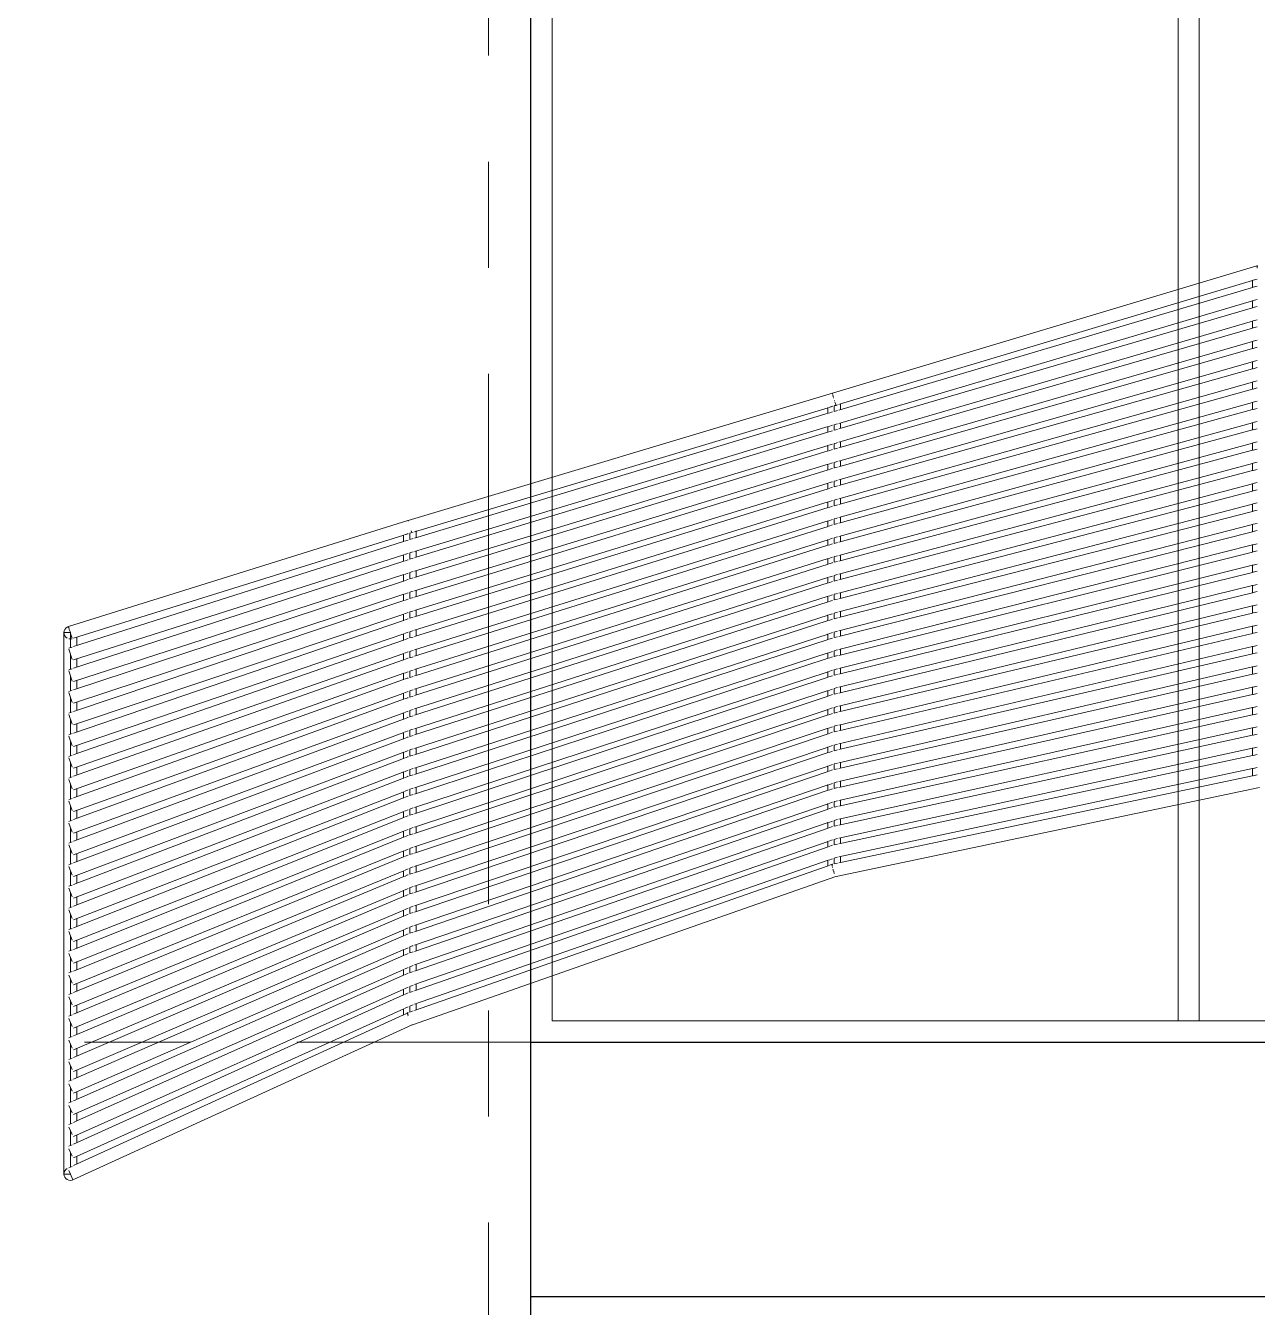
# Model space of a CAD drawing. Header units: millimetres. Extents: x 886808 to 1650903, y -1008069 to 230892.
# Drawn here: x 1040581 to 1043483, y -408408 to -405387 of the extents above; entities that cross this region are included whole.
import ezdxf

# ---------------------------------------------------------------- set-up
doc = ezdxf.new("R2010")
doc.units = ezdxf.units.MM
doc.linetypes.add('CENTER', pattern=[2, 1.25, -0.25, 0.25, -0.25])
doc.layers.get('0').update_dxf_attribs({"lineweight": 0})
for name, color, linetype, lineweight in [('03- Net Cua- 153', 153, 'Continuous', 9), ('8l NET TO', 8, 'Continuous', 9), ('A-Wall', 113, 'Continuous', 30), ('A_Dim', 8, 'Continuous', 5)]:
    doc.layers.add(name, color=color, linetype=linetype, lineweight=lineweight)

# ---------------------------------------------------------------- blocks, each defined once
blk = doc.blocks.new('A$C14C457CE')
for p, q in [((1810.7, 3229.5), (2810.7, 3529.5)), ((2810.7, 3529.4), (2811.1, 3529.6)), ((2811.5, 3529.6), (2810.7, 3529.4)), ((2810.7, 3529.4), (2810.7, 3529.5)), ((2810.7, 3529.5), (2810.7, 3529.4)), ((2810.7, 3529.3), (2810.7, 3529.4)), ((2810.8, 3529.3), (2810.7, 3529.4)), ((2810.7, 3529.4), (2810.7, 3529.3)), ((2810.7, 3529.1), (2810.7, 3529)), ((2810.7, 3529), (2810.7, 3528.5)), ((2810.9, 3527.8), (2810.9, 3527.6)), ((2810.9, 3527.6), (2811.1, 3526.8)), ((2811.1, 3529.6), (2811.5, 3529.6)), ((2811.3, 3525.6), (2811.4, 3525.3)), ((2811.4, 3525.3), (2811.7, 3524.2)), ((2811.6, 3529.7), (2811.5, 3529.6)), ((2812, 3529.7), (2811.6, 3529.7)), ((2811.7, 3528), (2811.7, 3527.9)), ((2811.7, 3527.9), (2811.8, 3527)), ((2811.8, 3529.4), (2811.8, 3529.3)), ((2811.8, 3529.3), (2811.8, 3528.8)), ((1825.6, 3189.5), (2800.5, 3478.5)), ((1830, 3204), (2800, 3495)), ((2800, 3495), (1830, 3204)), ((2800, 3495), (2800, 3495.6)), ((2800.5, 3495.2), (2800, 3495)), ((2800, 3495), (2800.5, 3495.1)), ((2800, 3478.3), (2800, 3495)), ((2800, 3495), (2800, 3495)), ((2811.1, 3498.4), (2802, 3495.6)), ((2802, 3495.6), (2811.1, 3498.3)), ((2802, 3478.9), (2811.1, 3481.6)), ((1825.6, 3158.2), (2800.5, 3447.2)), ((2800, 3447), (2800, 3447.7)), ((2800, 3430.3), (2800, 3447)), ((2802, 3447.6), (2811.1, 3450.3)), ((2800.5, 3430.5), (1825.6, 3145)), ((2811.1, 3433.6), (2802, 3430.9)), ((2800.5, 3399.3), (1825.6, 3113.8)), ((2800, 3399.1), (2800, 3399.8)), ((2800, 3382.4), (2800, 3399.1)), ((2811.1, 3402.4), (2802, 3399.7)), ((2802, 3383), (2811.1, 3385.6)), ((1825.6, 3100.6), (2800.5, 3382.5)), ((2802, 3351.7), (2811.1, 3354.4)), ((1825.6, 3069.3), (2800.5, 3351.3)), ((1825.6, 3056.1), (2800.5, 3334.6)), ((2800, 3351.2), (2800, 3351.9)), ((2800, 3333.9), (2800, 3351.2)), ((2802, 3335), (2811.1, 3337.6)), ((1825.6, 3024.9), (2800.5, 3303.4)), ((2800, 3303.2), (2800, 3304)), ((2800, 3286.5), (2800, 3303.2)), ((2802, 3303.8), (2811.1, 3306.4)), ((1825.6, 3011.7), (2800.5, 3286.6)), ((2802, 3287), (2811.1, 3289.6)), ((1825.6, 2980.5), (2800.5, 3255.4)), ((1825.6, 2967.2), (2800.5, 3238.6)), ((2800, 3255.3), (2800, 3256.1)), ((2800, 3238.5), (2800, 3255.3)), ((2802, 3255.9), (2811.1, 3258.4)), ((2802, 3239.1), (2811.1, 3241.6)), ((810.7, 2929.5), (1810.7, 3229.5)), ((1810.7, 3229.5), (1810.7, 3229.3)), ((1810.7, 3229.1), (1810.7, 3229)), ((1810.7, 3229), (1810.7, 3228.5)), ((1810.9, 3227.8), (1810.9, 3227.6)), ((1810.9, 3227.6), (1811.1, 3226.8)), ((1811.3, 3225.6), (1811.4, 3225.3)), ((1811.4, 3225.3), (1811.7, 3224.2)), ((1812.1, 3222.8), (1812.2, 3222.3)), ((1812.2, 3222.3), (1812.5, 3221.1)), ((1813, 3219.4), (1813.2, 3218.8)), ((1813.2, 3218.8), (1813.5, 3217.5)), ((1815.2, 3212), (1815.4, 3211.4)), ((1815.4, 3211.4), (1815.8, 3210.2)), ((1816.3, 3208.5), (1816.5, 3207.9)), ((1816.5, 3207.9), (1816.8, 3206.9)), ((1817.4, 3205.4), (1817.5, 3205)), ((1817.5, 3205), (1817.8, 3204.2)), ((1818.2, 3203), (1818.3, 3202.7)), ((1818.3, 3202.7), (1818.6, 3202.2)), ((1825.6, 2936.1), (2800.5, 3207.5)), ((1825.6, 3202.6), (1830, 3204)), ((1830, 3204), (1825.6, 3202.7)), ((1830, 3190.8), (1830, 3204)), ((1830, 3204), (1830, 3204)), ((2800, 3207.4), (2800, 3208.2)), ((2800, 3190.5), (2800, 3207.4)), ((2802, 3207.9), (2811.1, 3210.5)), ((1800.5, 3195.2), (825.6, 2902.7)), ((825.6, 2902.6), (1800.5, 3195.1)), ((825.6, 2887.6), (1800.5, 3182)), ((1800, 3195.5), (1800, 3195.9)), ((1800, 3195), (1800, 3195.3)), ((1800, 3181.8), (1800, 3195)), ((1800, 3195), (1800, 3195)), ((1811.1, 3198.4), (1802, 3195.6)), ((1802, 3195.6), (1811.1, 3198.3)), ((1802, 3182.5), (1810.7, 3185.1)), ((1810.7, 3185.1), (1811.1, 3185.2)), ((1819.2, 3200.8), (1815, 3199.5)), ((1815, 3199.5), (1819.3, 3200.7)), ((1815, 3200), (1815, 3200.4)), ((1815, 3200), (1815, 3200.4)), ((1815.4, 3200.2), (1815, 3200.1)), ((1815, 3186.4), (1815, 3199.7)), ((1815, 3186.4), (1815, 3199.5)), ((1815, 3186.4), (1822.5, 3188.6)), ((1818.8, 3201.6), (1819, 3201.2)), ((1819, 3201.2), (1819.2, 3200.8)), ((1822.5, 3201.8), (1819.2, 3200.8)), ((1819.2, 3200.8), (1819.3, 3200.7)), ((1819.3, 3200.7), (1822.5, 3201.7)), ((1825.6, 2922.7), (2800.5, 3190.7)), ((2802, 3191.1), (2811.1, 3193.6)), ((825.6, 2856.2), (1800.5, 3150.7)), ((1800, 3150.5), (1800, 3150.9)), ((1800, 3137.4), (1800, 3150.5)), ((1802, 3151.1), (1811.1, 3153.9)), ((1815, 3155), (1819.3, 3156.3)), ((1815, 3141.9), (1815, 3155.3)), ((1815, 3141.9), (1815, 3155)), ((1822.5, 3144.1), (1815, 3141.9)), ((1819.3, 3156.3), (1822.5, 3157.3)), ((1825.6, 2891.6), (2800.5, 3159.6)), ((1825.6, 2878.3), (2800.5, 3142.7)), ((1830, 3159.5), (1830, 3159.6)), ((1830, 3146.3), (1830, 3159.5)), ((2800, 3159.4), (2800, 3160.3)), ((2800, 3142.6), (2800, 3159.4)), ((2802, 3160), (2811.1, 3162.5)), ((2802, 3143.1), (2811.1, 3145.6)), ((1800, 3137.4), (830, 2842.5)), ((1800.5, 3137.5), (1800, 3137.4)), ((1800, 3137.3), (1800, 3137.4)), ((1810.8, 3140.7), (1802, 3138)), ((1811.1, 3140.8), (1810.8, 3140.7)), ((1819.2, 3111.9), (1815, 3110.7)), ((1822.5, 3112.9), (1819.2, 3111.9)), ((1825.6, 2847.2), (2800.5, 3111.6)), ((1830, 3101.8), (1830, 3115.1)), ((2800, 3111.5), (2800, 3112.4)), ((2800, 3094.6), (2800, 3111.5)), ((2802, 3112), (2811.1, 3114.5)), ((1800.5, 3106.3), (825.6, 2809.9)), ((825.6, 2794.8), (1800.5, 3093.1)), ((1800, 3106.1), (1800, 3106.5)), ((1800, 3093), (1800, 3106.1)), ((1811.1, 3109.5), (1802, 3106.7)), ((1802, 3093.6), (1810.7, 3096.3)), ((1810.7, 3096.3), (1811.1, 3096.4)), ((1815, 3097.5), (1815, 3110.8)), ((1815, 3097.5), (1815, 3110.7)), ((1815, 3097.5), (1822.5, 3099.7)), ((1825.6, 2833.8), (2800.5, 3094.8)), ((2802, 3095.2), (2811.1, 3097.6)), ((825.6, 2763.5), (1800.5, 3061.8)), ((1800, 3061.6), (1800, 3062)), ((1800, 3048.6), (1800, 3061.6)), ((1802, 3062.2), (1811.1, 3065)), ((1802, 3049.2), (1810.7, 3051.9)), ((1810.7, 3051.9), (1811.1, 3052)), ((1815, 3066.2), (1819.3, 3067.5)), ((1815, 3052.5), (1815, 3066.4)), ((1815, 3052.5), (1815, 3066.2)), ((1815, 3053.1), (1822.5, 3055.2)), ((1819.3, 3067.5), (1822.5, 3068.4)), ((1825.6, 2802.8), (2800.5, 3063.7)), ((1830, 3070.6), (1830, 3070.7)), ((1830, 3056.8), (1830, 3070.6)), ((2800, 3063.6), (2800, 3064.5)), ((2800, 3046.7), (2800, 3063.6)), ((2802, 3064.1), (2811.1, 3066.5)), ((825.6, 2748.5), (1800.5, 3048.7)), ((1802, 3017.8), (1811.1, 3020.6)), ((1815, 3021.8), (1819.3, 3023.1)), ((1815, 3008.7), (1815, 3022)), ((1815, 3008.7), (1815, 3021.8)), ((1819.3, 3023.1), (1822.5, 3024)), ((1825.6, 2789.4), (2800.5, 3046.8)), ((1830, 3012.9), (1830, 3026.7)), ((2802, 3047.2), (2811.1, 3049.6)), ((825.6, 2717.1), (1800.5, 3017.3)), ((825.6, 2702.1), (1800.5, 3004.3)), ((1800, 3017.2), (1800, 3017.6)), ((1800, 3004.1), (1800, 3017.2)), ((1802, 3004.8), (1810.7, 3007.5)), ((1810.7, 3007.5), (1811.1, 3007.6)), ((1815, 3008.7), (1822.5, 3010.8)), ((1825.6, 2758.3), (2800.5, 3015.8)), ((1825.6, 2744.9), (2800.5, 2998.8)), ((2800, 3015.6), (2800, 3016.5)), ((2800, 2998.7), (2800, 3015.6)), ((2802, 3016.2), (2811.1, 3018.6)), ((2802, 2999.2), (2811.1, 3001.6)), ((825.6, 2670.7), (1800.5, 2972.9)), ((1800, 2972.7), (1800, 2973.2)), ((1800, 2959.7), (1800, 2972.7)), ((1802, 2973.4), (1811.1, 2976.2)), ((1802, 2960.3), (1810.8, 2963.1)), ((1810.8, 2963.1), (1811.1, 2963.2)), ((1815, 2977.4), (1819.3, 2978.7)), ((1815, 2964.2), (1815, 2977.6)), ((1815, 2964.2), (1815, 2977.4)), ((1815, 2964.2), (1822.5, 2966.3)), ((1819.3, 2978.7), (1822.5, 2979.6)), ((1825.6, 2713.9), (2800.5, 2967.8)), ((1830, 2981.7), (1830, 2981.8)), ((1830, 2968.4), (1830, 2981.7)), ((2800, 2967.7), (2800, 2968.6)), ((2800, 2950.7), (2800, 2967.7)), ((2802, 2968.2), (2811.1, 2970.6)), ((825.6, 2655.7), (1800.5, 2959.9)), ((1802, 2928.9), (1811.1, 2931.8)), ((1815, 2933), (1819.2, 2934.3)), ((1815, 2919.8), (1815, 2933.2)), ((1815, 2919.8), (1815, 2933)), ((1819.2, 2934.3), (1822.5, 2935.2)), ((1825.6, 2700.5), (2800.5, 2950.9)), ((1830, 2924), (1830, 2937.3)), ((1830, 2937.3), (1830, 2937.3)), ((2802, 2951.3), (2811.1, 2953.6)), ((810.5, 2929.4), (10.5, 2679.4)), ((810.7, 2929.4), (810.5, 2929.4)), ((810.7, 2929.1), (810.5, 2929.4)), ((810.5, 2929.4), (810.5, 2929.4)), ((810.7, 2929.5), (810.7, 2929.4)), ((810.7, 2929.4), (810.7, 2929.4)), ((810.7, 2929.4), (810.7, 2929.3)), ((810.7, 2929.1), (810.7, 2929)), ((810.7, 2929), (810.7, 2928.9)), ((810.8, 2928.5), (810.7, 2928.9)), ((810.8, 2928.2), (810.8, 2928.1)), ((810.9, 2927.8), (810.9, 2927.6)), ((810.9, 2927.6), (810.9, 2927.5)), ((811.1, 2927.6), (811, 2927.8)), ((819.3, 2900.8), (815, 2899.5)), ((819.3, 2900.7), (815, 2899.4)), ((818.4, 2904.3), (818.1, 2905.1)), ((819, 2902.3), (818.8, 2903.1)), ((819.3, 2901.3), (819.2, 2901.7)), ((819.2, 2901), (819.3, 2900.7)), ((822.5, 2901.8), (819.3, 2900.8)), ((819.3, 2901.3), (819.3, 2901.7)), ((819.3, 2900.8), (819.3, 2900.8)), ((819.3, 2900.7), (819.4, 2900.8)), ((819.4, 2900.8), (819.5, 2900.8)), ((819.5, 2900.8), (822.5, 2901.7)), ((825.6, 2624.3), (1800.5, 2928.4)), ((825.6, 2609.3), (1800.5, 2915.4)), ((830, 2904.5), (830, 2904.9)), ((830, 2888.9), (830, 2904)), ((1800, 2928.3), (1800, 2928.7)), ((1800, 2915.3), (1800, 2928.3)), ((1802, 2915.9), (1810.8, 2918.7)), ((1810.8, 2918.7), (1811.1, 2918.8)), ((1815, 2919.8), (1822.5, 2921.9)), ((1825.6, 2669.5), (2800.5, 2919.9)), ((1825.6, 2656), (2800.5, 2902.9)), ((2800, 2919.8), (2800, 2920.7)), ((2800, 2902.8), (2800, 2919.8)), ((2802, 2920.3), (2811.1, 2922.6)), ((2802, 2903.3), (2811.1, 2905.6)), ((800.5, 2894.9), (22.5, 2651.8)), ((800.5, 2894.9), (22.5, 2651.7)), ((22.5, 2632.2), (800, 2879.7)), ((800, 2879.7), (800, 2894.7)), ((800, 2879.7), (800.5, 2879.8)), ((811.1, 2898.3), (802, 2895.4)), ((811.1, 2898.2), (802, 2895.3)), ((802, 2880.3), (810.6, 2883)), ((810.6, 2883), (811.1, 2883.2)), ((815, 2884.4), (815, 2899.4)), ((815, 2884.4), (815, 2899.4)), ((815, 2884.4), (822.5, 2886.6)), ((825.6, 2577.9), (1800.5, 2884)), ((830, 2564.3), (1800, 2870.9)), ((1800, 2883.8), (1800, 2884.3)), ((1800, 2870.9), (1800, 2883.8)), ((1800, 2870.9), (1800.5, 2871)), ((1802, 2884.5), (1811.1, 2887.3)), ((1802, 2871.5), (1810.8, 2874.3)), ((1810.8, 2874.3), (1811.1, 2874.4)), ((1815, 2888.6), (1819.2, 2889.9)), ((1815, 2875.4), (1815, 2888.8)), ((1815, 2875.4), (1815, 2888.6)), ((1815, 2875.4), (1822.5, 2877.4)), ((1819.2, 2889.9), (1822.5, 2890.8)), ((1825.6, 2625.1), (2800.5, 2872)), ((1830, 2892.8), (1830, 2892.9)), ((1830, 2879.5), (1830, 2892.8)), ((2800, 2871.8), (2800, 2872.8)), ((2800, 2854.3), (2800, 2871.8)), ((2802, 2872.3), (2811.1, 2874.7)), ((22.5, 2600.7), (800.5, 2848.4)), ((800, 2833.2), (800, 2848.2)), ((802, 2848.8), (811.1, 2851.7)), ((815, 2853), (819.4, 2854.4)), ((815, 2837.9), (815, 2853)), ((815, 2837.9), (815, 2853)), ((822.5, 2840.2), (815, 2837.9)), ((819.4, 2854.4), (822.5, 2855.3)), ((830, 2842.5), (825.6, 2841.2)), ((825.6, 2531.5), (1800.5, 2839.6)), ((830, 2842.5), (830, 2857.6)), ((1800, 2839.4), (1800, 2839.9)), ((1800, 2826.4), (1800, 2839.4)), ((1802, 2840), (1811.1, 2842.9)), ((1815, 2844.1), (1819.2, 2845.5)), ((1815, 2831), (1815, 2844.4)), ((1815, 2831), (1815, 2844.1)), ((1819.2, 2845.5), (1822.5, 2846.4)), ((1825.6, 2611.5), (2800.5, 2855)), ((1830, 2835), (1830, 2848.4)), ((1830, 2848.4), (1830, 2848.4)), ((2802, 2855.3), (2811.1, 2857.6)), ((800.5, 2833.3), (22.5, 2581.2)), ((800, 2833.1), (800, 2833.2)), ((810.5, 2836.6), (802, 2833.8)), ((811.1, 2836.8), (810.5, 2836.6)), ((825.6, 2516.6), (1800.5, 2826.6)), ((830, 2796.2), (830, 2811.2)), ((1802, 2827.1), (1810.8, 2829.9)), ((1810.8, 2829.9), (1811.1, 2830)), ((1815, 2831), (1822.5, 2833)), ((1825.6, 2580.6), (2800.5, 2824)), ((2800, 2823.9), (2800, 2824.9)), ((2800, 2806.9), (2800, 2823.9)), ((2802, 2824.4), (2811.1, 2826.7)), ((2802, 2807.4), (2811.1, 2809.6)), ((800.5, 2801.9), (22.5, 2549.7)), ((22.5, 2530.2), (800, 2786.7)), ((800, 2786.7), (800, 2801.7)), ((800, 2786.7), (800.5, 2786.9)), ((811.1, 2805.3), (802, 2802.4)), ((802, 2787.4), (810.5, 2790.2)), ((810.5, 2790.2), (811.1, 2790.4)), ((819.5, 2808), (815, 2806.6)), ((815, 2791.6), (815, 2806.6)), ((815, 2791.6), (815, 2806.6)), ((815, 2791.6), (822.5, 2793.9)), ((822.5, 2808.9), (819.5, 2808)), ((825.6, 2485.1), (1800, 2795)), ((825.6, 2470.2), (1800.5, 2782.2)), ((1800, 2795), (1800, 2795.4)), ((1800, 2795), (1800.5, 2795.1)), ((1800, 2782), (1800, 2795)), ((1802, 2795.6), (1811.1, 2798.5)), ((1802, 2782.6), (1810.8, 2785.5)), ((1810.8, 2785.5), (1811.1, 2785.5)), ((1815, 2799.7), (1819.2, 2801.1)), ((1815, 2786.6), (1815, 2800)), ((1815, 2786.6), (1815, 2799.7)), ((1815, 2786.6), (1822.5, 2788.6)), ((1819.2, 2801.1), (1822.5, 2801.9)), ((1825.6, 2567.1), (2800.5, 2807)), ((1830, 2790.5), (1830, 2803.9)), ((22.5, 2498.7), (800.5, 2755.3)), ((800, 2739.7), (800, 2755.2)), ((802, 2755.8), (811.1, 2758.8)), ((815, 2760.1), (819.5, 2761.6)), ((815, 2745.2), (815, 2760.1)), ((815, 2745.2), (815, 2760.1)), ((819.5, 2761.6), (822.5, 2762.5)), ((825.6, 2438.7), (1800.5, 2750.7)), ((830, 2749.8), (830, 2764.8)), ((1800, 2750.5), (1800, 2751)), ((1800, 2737.6), (1800, 2750.5)), ((1802, 2751.1), (1811.1, 2754.1)), ((1815, 2755.3), (1819.2, 2756.7)), ((1815, 2742.2), (1815, 2755.6)), ((1815, 2742.2), (1815, 2755.3)), ((1819.2, 2756.7), (1822.5, 2757.5)), ((1825.6, 2536.2), (2800.5, 2776.1)), ((1825.6, 2522.6), (2800.5, 2759)), ((1830, 2746.1), (1830, 2759.5)), ((2800, 2776), (2800, 2777)), ((2800, 2758.9), (2800, 2776)), ((2802, 2776.5), (2811.1, 2778.7)), ((2802, 2759.4), (2811.1, 2761.6)), ((22.5, 2479.3), (800.5, 2740.4)), ((802, 2741), (810.4, 2743.8)), ((810.4, 2743.8), (811.1, 2744)), ((815, 2745.2), (822.5, 2747.5)), ((825.6, 2423.8), (1800.5, 2737.7)), ((1802, 2738.2), (1810.8, 2741.1)), ((1810.8, 2741.1), (1811.1, 2741.1)), ((1815, 2742.2), (1822.5, 2744.1)), ((1825.6, 2491.8), (2800.5, 2728.2)), ((2800, 2728), (2800, 2729.1)), ((2800, 2710.9), (2800, 2728)), ((2802, 2728.5), (2811.1, 2730.7)), ((22.5, 2447.6), (800.5, 2708.8)), ((22.5, 2428.3), (800, 2693.8)), ((800, 2693.8), (800, 2708.6)), ((800, 2693.8), (800.5, 2694)), ((802, 2709.3), (811.1, 2712.4)), ((802, 2694.5), (810.4, 2697.3)), ((810.4, 2697.3), (811.1, 2697.6)), ((815, 2713.7), (819.6, 2715.2)), ((815, 2698.8), (815, 2713.7)), ((815, 2698.8), (815, 2713.7)), ((815, 2698.8), (822.5, 2701.1)), ((819.6, 2715.2), (822.5, 2716.1)), ((825.6, 2392.3), (1800.5, 2706.2)), ((825.6, 2377.4), (1800.5, 2693.3)), ((830, 2703.4), (830, 2718.4)), ((1800, 2706.1), (1800, 2706.6)), ((1800, 2693.2), (1800, 2706.1)), ((1802, 2706.7), (1811.1, 2709.6)), ((1802, 2693.8), (1810.8, 2696.7)), ((1810.8, 2696.7), (1811.1, 2696.7)), ((1815, 2710.9), (1819.2, 2712.2)), ((1815, 2697.7), (1815, 2711.1)), ((1815, 2697.7), (1815, 2710.9)), ((1815, 2697.7), (1822.5, 2699.7)), ((1819.2, 2712.2), (1822.5, 2713.1)), ((1825.6, 2478.2), (2800.5, 2711.1)), ((1830, 2701.6), (1830, 2715.1)), ((2802, 2711.4), (2811.1, 2713.6)), ((0, 2665.1), (0.5, 2669)), ((0.5, 2661.2), (0, 2665.1)), ((0, 2665.1), (0, 1389)), ((0, 2665.1), (15, 2665.1)), ((0.5, 2669), (2, 2672.6)), ((2, 2657.6), (0.5, 2661.2)), ((2, 2672.6), (4.4, 2675.7)), ((4.4, 2675.7), (7.5, 2678.1)), ((7.5, 2678.1), (10.5, 2679.4)), ((10.5, 2679.4), (10.5, 2679.4)), ((10.5, 2679.4), (11, 2677.8)), ((11.4, 2676.8), (11, 2677.8)), ((11.7, 2675.7), (11.4, 2676.8)), ((12.1, 2674.3), (11.7, 2675.7)), ((12.6, 2672.8), (12.1, 2674.3)), ((13.1, 2671.2), (12.6, 2672.8)), ((13.1, 2671.2), (13.6, 2669.5)), ((14.2, 2667.6), (13.6, 2669.5)), ((14.8, 2665.8), (14.2, 2667.6)), ((15, 2665.1), (14.8, 2665.8)), ((15.4, 2663.9), (15, 2665.1)), ((15, 2665.1), (15, 2629.8)), ((15.9, 2662.1), (15.4, 2663.9)), ((16.5, 2660.3), (15.9, 2662.1)), ((16.5, 2660.3), (17, 2658.6)), ((17.5, 2657), (17, 2658.6)), ((22.5, 2396.6), (800.5, 2662.3)), ((800, 2647.3), (800, 2662.1)), ((802, 2662.8), (811.1, 2665.9)), ((815, 2667.2), (819.6, 2668.8)), ((815, 2652.4), (815, 2667.2)), ((815, 2652.4), (815, 2667.2)), ((819.6, 2668.8), (822.5, 2669.7)), ((825.6, 2345.9), (1800.5, 2661.8)), ((830, 2657.1), (830, 2672)), ((1800, 2661.6), (1800, 2662.1)), ((1800, 2648.7), (1800, 2661.6)), ((1802, 2662.3), (1811.1, 2665.2)), ((1815, 2666.5), (1819.2, 2667.8)), ((1815, 2653.3), (1815, 2666.7)), ((1815, 2653.3), (1815, 2666.5)), ((1819.2, 2667.8), (1822.5, 2668.7)), ((1825.6, 2447.3), (2800.5, 2680.2)), ((1825.6, 2433.7), (2800.5, 2663.1)), ((1830, 2657.1), (1830, 2670.6)), ((2800, 2680.1), (2800, 2681.2)), ((2800, 2663), (2800, 2680.1)), ((2802, 2680.6), (2811.1, 2682.8)), ((2802, 2663.5), (2811.1, 2665.6)), ((4.4, 2654.5), (2, 2657.6)), ((7.5, 2652.1), (4.4, 2654.5)), ((15, 2650.1), (11.1, 2650.6)), ((11.1, 2628.6), (18.9, 2631)), ((18.9, 2650.6), (15, 2650.1)), ((15, 2650.1), (15, 2629.8)), ((17.5, 2657), (18, 2655.5)), ((18.4, 2654.3), (18, 2655.5)), ((18.9, 2652.7), (18.4, 2654.3)), ((30, 2654.1), (30, 2634.6)), ((30, 2379.9), (800, 2647.3)), ((800, 2647.3), (800.5, 2647.5)), ((802, 2648), (810.3, 2650.9)), ((810.3, 2650.9), (811.1, 2651.2)), ((815, 2652.4), (822.5, 2654.7)), ((825.6, 2331.1), (1800.5, 2648.9)), ((1802, 2649.4), (1810.8, 2652.3)), ((1810.8, 2652.3), (1811.1, 2652.3)), ((1815, 2653.3), (1822.5, 2655.2)), ((1825.6, 2402.9), (2800.5, 2632.3)), ((2800, 2632.2), (2800, 2633.2)), ((2800, 2615), (2800, 2632.2)), ((2802, 2632.6), (2811.1, 2634.8)), ((11.1, 2626.3), (18.9, 2601.9)), ((15, 2614.1), (15, 2578.8)), ((15, 2614.1), (15, 2578.7)), ((22.5, 2345.6), (800.5, 2615.8)), ((22.5, 2326.4), (800, 2600.9)), ((30, 2603.1), (30, 2583.6)), ((800, 2600.9), (800, 2615.6)), ((800, 2600.9), (800.5, 2601.1)), ((802, 2616.3), (811.1, 2619.5)), ((802, 2601.6), (810.3, 2604.5)), ((810.3, 2604.5), (811.1, 2604.8)), ((815, 2620.8), (819.7, 2622.4)), ((815, 2606), (815, 2620.8)), ((815, 2606), (815, 2620.8)), ((815, 2606), (822.5, 2608.3)), ((819.7, 2622.4), (822.5, 2623.3)), ((825.6, 2299.5), (1800.5, 2617.3)), ((825.6, 2284.7), (1800.5, 2604.5)), ((830, 2610.7), (830, 2625.6)), ((1800, 2617.2), (1800, 2617.7)), ((1800, 2604.3), (1800, 2617.2)), ((1802, 2617.8), (1811.1, 2620.8)), ((1802, 2605), (1810.8, 2607.9)), ((1810.8, 2607.9), (1811.1, 2607.9)), ((1815, 2622.1), (1819.2, 2623.4)), ((1815, 2608.3), (1815, 2622.3)), ((1815, 2608.3), (1815, 2622.1)), ((1815, 2608.9), (1822.5, 2610.8)), ((1819.2, 2623.4), (1822.5, 2624.3)), ((1825.6, 2389.3), (2800.5, 2615.1)), ((1830, 2612.1), (1830, 2626.2)), ((2802, 2615.5), (2811.1, 2617.6)), ((18.9, 2580), (11.1, 2577.5)), ((11.1, 2575), (18.9, 2551)), ((22.5, 2294.5), (800.5, 2569.2)), ((30, 2583.6), (30, 2583.6)), ((800, 2554.4), (800, 2569.1)), ((802, 2569.8), (811.1, 2573)), ((815, 2574.4), (819.7, 2576)), ((815, 2559.6), (815, 2574.4)), ((815, 2559.6), (815, 2574.4)), ((819.7, 2576), (822.5, 2576.9)), ((825.6, 2253.1), (1800.5, 2572.9)), ((830, 2564.3), (830, 2579.3)), ((1800, 2572.7), (1800, 2573.3)), ((1800, 2559.9), (1800, 2572.7)), ((1802, 2573.4), (1811.1, 2576.4)), ((1815, 2577.6), (1819.2, 2579)), ((1815, 2564.5), (1815, 2577.9)), ((1815, 2564.5), (1815, 2577.6)), ((1819.2, 2579), (1822.5, 2579.8)), ((1825.6, 2358.5), (2800.5, 2584.4)), ((1830, 2568.2), (1830, 2582.2)), ((2800, 2584.2), (2800, 2585.3)), ((2800, 2567.1), (2800, 2584.2)), ((2802, 2584.7), (2811.1, 2586.8)), ((2802, 2567.5), (2811.1, 2569.6)), ((15, 2563), (15, 2527.8)), ((15, 2563), (15, 2527.8)), ((22.5, 2275.4), (800, 2554.4)), ((30, 2552.2), (30, 2532.7)), ((800, 2554.4), (800.5, 2554.6)), ((802, 2555.1), (810.2, 2558.1)), ((810.2, 2558.1), (811.1, 2558.4)), ((815, 2559.6), (822.5, 2562)), ((825.6, 2562.9), (830, 2564.3)), ((825.6, 2238.3), (1800.5, 2560)), ((1802, 2560.5), (1810.8, 2563.5)), ((1810.8, 2563.5), (1811.1, 2563.5)), ((1815, 2564.5), (1822.5, 2566.3)), ((1825.6, 2344.8), (2800.5, 2567.2)), ((2800, 2536.3), (2800, 2537.4)), ((2802, 2536.8), (2811.1, 2538.8)), ((11.1, 2526.5), (18.9, 2529.1)), ((11.1, 2523.7), (18.9, 2500.2)), ((15, 2512), (15, 2476.2)), ((15, 2512), (15, 2476.2)), ((22.5, 2243.5), (800.5, 2522.7)), ((22.5, 2224.4), (800, 2508)), ((800, 2508), (800, 2522.5)), ((800, 2508), (800.5, 2508.1)), ((802, 2523.3), (811.1, 2526.5)), ((802, 2508.7), (810.2, 2511.7)), ((810.2, 2511.7), (811.1, 2512)), ((815, 2527.9), (819.8, 2529.7)), ((815, 2513.2), (815, 2527.9)), ((815, 2513.2), (815, 2527.9)), ((815, 2513.2), (822.5, 2515.6)), ((819.8, 2529.7), (822.5, 2530.5)), ((825.6, 2206.7), (1800.5, 2528.5)), ((825.6, 2191.9), (1800.5, 2515.6)), ((830, 2518), (830, 2532.9)), ((1800, 2528.3), (1800, 2528.9)), ((1800, 2514.9), (1800, 2528.3)), ((1802, 2528.9), (1811.1, 2532)), ((1802, 2516.1), (1810.8, 2519.1)), ((1810.8, 2519.1), (1811.1, 2519.1)), ((1815, 2533.2), (1819.2, 2534.6)), ((1815, 2520.1), (1815, 2533.5)), ((1815, 2520.1), (1815, 2533.2)), ((1815, 2520.1), (1822.5, 2521.9)), ((1819.2, 2534.6), (1822.5, 2535.4)), ((1825.6, 2314), (2800.5, 2536.4)), ((1825.6, 2300.3), (2800.5, 2519.2)), ((1830, 2523.7), (1830, 2537.3)), ((2800, 2519.1), (2800, 2536.3)), ((2802, 2519.6), (2811.1, 2521.6)), ((11.1, 2475.5), (18.9, 2478.1)), ((30, 2501.1), (30, 2481.3)), ((802, 2476.8), (811.1, 2480.1)), ((815, 2481.5), (819.8, 2483.3)), ((815, 2466.8), (815, 2481.5)), ((815, 2466.8), (815, 2481.5)), ((819.8, 2483.3), (822.5, 2484.1)), ((825.6, 2160.3), (1800.5, 2484)), ((830, 2471.6), (830, 2486.5)), ((1800, 2483.8), (1800, 2484.4)), ((1800, 2471), (1800, 2483.8)), ((1802, 2484.5), (1811.1, 2487.5)), ((1815, 2488.8), (1819.2, 2490.2)), ((1815, 2475.6), (1815, 2489.1)), ((1815, 2475.6), (1815, 2488.8)), ((1815, 2475.6), (1822.5, 2477.4)), ((1819.2, 2490.2), (1822.5, 2491)), ((1825.6, 2269.6), (2800.5, 2488.5)), ((1830, 2479.2), (1830, 2492.8)), ((2800, 2488.4), (2800, 2489.5)), ((2800, 2471.2), (2800, 2488.4)), ((2802, 2488.8), (2811.1, 2490.9)), ((11.1, 2472.5), (18.9, 2449.4)), ((15, 2460.9), (15, 2425.7)), ((15, 2460.9), (15, 2425.7)), ((22.5, 2192.5), (800.5, 2476.2)), ((22.5, 2173.4), (800, 2461.5)), ((30, 2450.1), (30, 2430.9)), ((800, 2461.5), (800, 2476)), ((800, 2461.5), (800.5, 2461.7)), ((802, 2462.2), (810.1, 2465.2)), ((810.1, 2465.2), (811.1, 2465.6)), ((815, 2466.8), (822.5, 2469.2)), ((825.6, 2145.6), (1800.5, 2471.2)), ((1800, 2471), (1800, 2471)), ((1802, 2471.7), (1810.9, 2474.6)), ((1810.9, 2474.6), (1811.1, 2474.7)), ((1825.6, 2255.9), (2800.5, 2471.3)), ((1830, 2434.7), (1830, 2448.4)), ((2802, 2471.6), (2811.1, 2473.6)), ((11.1, 2424.4), (18.9, 2427.1)), ((11.1, 2421.3), (18.9, 2398.5)), ((22.5, 2141.5), (800.5, 2429.7)), ((800, 2415), (800, 2429.5)), ((802, 2430.2), (811.1, 2433.6)), ((802, 2415.8), (810.1, 2418.8)), ((810.1, 2418.8), (811.1, 2419.2)), ((815, 2435.1), (819.9, 2436.9)), ((815, 2420.4), (815, 2435.1)), ((815, 2420.4), (815, 2435.1)), ((815, 2420.4), (822.5, 2422.8)), ((819.9, 2436.9), (822.5, 2437.7)), ((825.6, 2113.9), (1800.5, 2439.6)), ((825.6, 2099.2), (1800.5, 2426.8)), ((830, 2425.2), (830, 2440.1)), ((1800, 2439.4), (1800, 2440)), ((1800, 2426.6), (1800, 2439.4)), ((1800, 2426.6), (1800, 2426.6)), ((1802, 2440.1), (1811.1, 2443.1)), ((1802, 2427.3), (1810.9, 2430.2)), ((1810.9, 2430.2), (1811.1, 2430.3)), ((1815, 2444.4), (1819.1, 2445.8)), ((1815, 2431.2), (1815, 2444.9)), ((1815, 2431.2), (1815, 2444.9)), ((1815, 2431.2), (1822.5, 2433)), ((1819.1, 2445.8), (1822.5, 2446.6)), ((1825.6, 2225.2), (2800.5, 2440.6)), ((1825.6, 2211.4), (2800.5, 2423.3)), ((2800, 2440.4), (2800, 2441.6)), ((2800, 2423.2), (2800, 2440.4)), ((2802, 2440.9), (2811.1, 2442.9)), ((2802, 2423.6), (2811.1, 2425.6)), ((15, 2409.9), (15, 2374.7)), ((15, 2409.9), (15, 2374.7)), ((22.5, 2122.5), (800, 2415)), ((30, 2399.2), (30, 2379.9)), ((800, 2415), (800.5, 2415.2)), ((802, 2383.7), (811.1, 2387.2)), ((815, 2388.6), (819.9, 2390.5)), ((815, 2374), (815, 2388.6)), ((815, 2374), (815, 2388.6)), ((819.9, 2390.5), (822.5, 2391.3)), ((825.6, 2067.6), (1800.5, 2395.1)), ((830, 2378.9), (830, 2393.7)), ((1800, 2394.9), (1800, 2395.6)), ((1800, 2382.2), (1800, 2394.9)), ((1802, 2395.6), (1811.1, 2398.7)), ((1815, 2400), (1819.1, 2401.4)), ((1815, 2386.8), (1815, 2400.3)), ((1815, 2386.8), (1815, 2400)), ((1815, 2386.8), (1822.5, 2388.5)), ((1819.1, 2401.4), (1822.5, 2402.2)), ((1825.6, 2180.7), (2800.5, 2392.6)), ((1830, 2390.3), (1830, 2403.9)), ((2800, 2392.5), (2800, 2393.7)), ((2800, 2375.2), (2800, 2392.5)), ((2802, 2392.9), (2811.1, 2394.9)), ((11.1, 2373.4), (18.9, 2376.1)), ((11.1, 2370), (18.9, 2347.7)), ((15, 2358.8), (15, 2323.7)), ((15, 2358.8), (15, 2323.7)), ((22.5, 2090.4), (800.5, 2383.2)), ((22.5, 2377.3), (30, 2379.9)), ((22.5, 2071.5), (800, 2368.6)), ((800, 2368.6), (800, 2383)), ((800, 2368.6), (800.5, 2368.8)), ((802, 2369.3), (810, 2372.4)), ((810, 2372.4), (811.1, 2372.8)), ((815, 2374), (822.5, 2376.4)), ((825.6, 2052.8), (1800.5, 2382.3)), ((1800, 2382.1), (1800, 2382.2)), ((1802, 2382.8), (1810.9, 2385.8)), ((1810.9, 2385.8), (1811.1, 2385.9)), ((1815, 2355.6), (1819.1, 2357)), ((1819.1, 2357), (1822.5, 2357.7)), ((1825.6, 2167), (2800.5, 2375.3)), ((1830, 2345.8), (1830, 2359.5)), ((2802, 2375.7), (2811.1, 2377.6)), ((22.5, 2039.4), (800.5, 2336.7)), ((30, 2348.2), (30, 2329)), ((800, 2322.1), (800, 2336.5)), ((802, 2337.2), (811.1, 2340.7)), ((802, 2322.9), (810, 2326)), ((810, 2326), (811.1, 2326.4)), ((815, 2342.2), (820, 2344.1)), ((815, 2327.6), (815, 2342.2)), ((815, 2327.6), (815, 2342.2)), ((815, 2327.6), (822.5, 2330.1)), ((820, 2344.1), (822.5, 2344.9)), ((825.6, 2021.2), (1800.5, 2350.7)), ((825.6, 2006.5), (1800.5, 2337.9)), ((830, 2332.5), (830, 2347.3)), ((1800, 2350.5), (1800, 2351.2)), ((1800, 2337.7), (1800, 2350.5)), ((1800, 2337.7), (1800, 2337.7)), ((1802, 2351.2), (1811.1, 2354.3)), ((1802, 2338.4), (1810.9, 2341.4)), ((1810.9, 2341.4), (1811.1, 2341.5)), ((1815, 2342.4), (1815, 2355.8)), ((1815, 2342.4), (1815, 2355.6)), ((1815, 2342.4), (1822.5, 2344.1)), ((1825.6, 2136.3), (2800.5, 2344.7)), ((1830, 2123.4), (2800, 2327.3)), ((2800, 2344.6), (2800, 2345.8)), ((2800, 2327.3), (2800, 2344.6)), ((2800, 2327.3), (2800.5, 2327.4)), ((2802, 2345), (2811.1, 2346.9)), ((2802, 2327.7), (2811.1, 2329.6)), ((11.1, 2322.3), (18.9, 2325.1)), ((11.1, 2318.8), (18.9, 2296.8)), ((15, 2307.8), (15, 2272.7)), ((15, 2307.8), (15, 2272.7)), ((22.5, 2020.5), (800, 2322.1)), ((30, 2297.2), (30, 2278.1)), ((800, 2322.1), (800.5, 2322.3)), ((815, 2295.8), (820, 2297.7)), ((815, 2281.2), (815, 2295.8)), ((815, 2281.2), (815, 2295.8)), ((820, 2297.7), (822.5, 2298.5)), ((825.6, 1974.8), (1800.5, 2306.2)), ((830, 2286.1), (830, 2301)), ((1800, 2306.1), (1800, 2306.8)), ((1800, 2293.3), (1800, 2306.1)), ((1802, 2306.7), (1811.1, 2309.8)), ((1802, 2294), (1810.9, 2297)), ((1810.9, 2297), (1811.1, 2297.1)), ((1815, 2311.2), (1819.1, 2312.6)), ((1815, 2298), (1815, 2311.4)), ((1815, 2298), (1815, 2311.2)), ((1815, 2298), (1822.5, 2299.7)), ((1819.1, 2312.6), (1822.5, 2313.3)), ((1819.1, 2090.5), (2817.1, 2300.2)), ((1830, 2301.3), (1830, 2315)), ((11.1, 2271.3), (18.9, 2274.1)), ((11.1, 2267.6), (18.9, 2245.9)), ((22.5, 1988.4), (800.5, 2290.1)), ((22.5, 1969.6), (800, 2275.6)), ((800, 2275.6), (800, 2289.9)), ((800, 2275.6), (800.5, 2275.9)), ((802, 2290.7), (811.1, 2294.2)), ((802, 2276.4), (809.9, 2279.6)), ((809.9, 2279.6), (811.1, 2279.9)), ((815, 2281.2), (822.5, 2283.7)), ((825.6, 1960.1), (1800.5, 2293.5)), ((1800, 2293.3), (1800, 2293.3)), ((1815, 2266.7), (1819.1, 2268.1)), ((1815, 2253.5), (1815, 2267)), ((1815, 2253.5), (1815, 2266.7)), ((1819.1, 2268.1), (1822.5, 2268.9)), ((1830, 2256.9), (1830, 2270.6)), ((15, 2256.8), (15, 2221.7)), ((15, 2256.8), (15, 2221.7)), ((22.5, 1937.3), (800.5, 2243.6)), ((30, 2246.2), (30, 2227.2)), ((800, 2228.6), (800, 2243.4)), ((802, 2244.2), (811.1, 2247.8)), ((815, 2249.3), (820.1, 2251.3)), ((815, 2234.8), (815, 2249.3)), ((815, 2234.8), (815, 2249.3)), ((815, 2234.8), (822.5, 2237.3)), ((820.1, 2251.3), (822.5, 2252.1)), ((825.6, 1928.4), (1800.5, 2261.8)), ((825.6, 1913.7), (1800.5, 2249.1)), ((830, 2239.8), (830, 2254.6)), ((1800, 2261.6), (1800, 2262.4)), ((1800, 2248.9), (1800, 2261.6)), ((1800, 2248.8), (1800, 2248.9)), ((1802, 2262.3), (1811.1, 2265.4)), ((1802, 2249.6), (1810.9, 2252.6)), ((1810.9, 2252.6), (1811.1, 2252.7)), ((1815, 2253.5), (1822.5, 2255.2)), ((11.1, 2220.3), (18.9, 2223.1)), ((11.1, 2216.4), (18.9, 2195.1)), ((15, 2205.7), (15, 2170.7)), ((15, 2205.7), (15, 2170.7)), ((22.5, 1918.6), (800.5, 2229.4)), ((802, 2230), (809.9, 2233.1)), ((809.9, 2233.1), (811.1, 2233.5)), ((820.1, 2204.9), (822.5, 2205.7)), ((825.6, 1882), (1800.5, 2217.3)), ((830, 2192.9), (830, 2208.2)), ((1800, 2217.2), (1800, 2218)), ((1800, 2204.5), (1800, 2217.2)), ((1802, 2217.9), (1811.1, 2221)), ((1802, 2205.2), (1810.9, 2208.2)), ((1810.9, 2208.2), (1811.1, 2208.3)), ((1815, 2222.3), (1819.1, 2223.7)), ((1815, 2209.1), (1815, 2222.6)), ((1815, 2209.1), (1815, 2222.3)), ((1815, 2209.1), (1822.5, 2210.8)), ((1819.1, 2223.7), (1822.5, 2224.5)), ((1830, 2212.4), (1830, 2226.1)), ((22.5, 1886.3), (800.5, 2197.1)), ((22.5, 1867.6), (800, 2182.7)), ((30, 2195.2), (30, 2176.2)), ((800, 2182.7), (800, 2197.4)), ((800, 2182.7), (800.5, 2182.9)), ((802, 2197.7), (811.1, 2201.3)), ((802, 2183.5), (809.8, 2186.7)), ((809.8, 2186.7), (811.1, 2187.1)), ((815, 2202.9), (820.1, 2204.9)), ((815, 2187.9), (815, 2203.4)), ((815, 2187.9), (815, 2203.4)), ((815, 2188.4), (822.5, 2190.9)), ((825.6, 1867.3), (1800.5, 2204.6)), ((1800, 2204.4), (1800, 2204.5)), ((1802, 2173.4), (1811.1, 2176.6)), ((1815, 2177.9), (1819.1, 2179.3)), ((1815, 2164.7), (1815, 2178.2)), ((1815, 2164.7), (1815, 2177.9)), ((1819.1, 2179.3), (1822.5, 2180.1)), ((1830, 2167.9), (1830, 2181.7)), ((11.1, 2169.2), (18.9, 2172.1)), ((11.1, 2165.2), (18.9, 2144.2)), ((15, 2154.7), (15, 2119.7)), ((15, 2154.7), (15, 2119.7)), ((22.5, 1835.3), (800.5, 2150.6)), ((800, 2136.3), (800, 2150.4)), ((802, 2151.2), (811.1, 2154.9)), ((815, 2156.4), (820.2, 2158.5)), ((815, 2142), (815, 2156.4)), ((815, 2142), (815, 2156.4)), ((820.2, 2158.5), (822.5, 2159.3)), ((825.6, 1835.6), (1800.5, 2172.9)), ((825.6, 1821), (1800.5, 2160.2)), ((830, 2147), (830, 2161.8)), ((1800, 2172.7), (1800, 2173.6)), ((1800, 2160), (1800, 2172.7)), ((1800, 2160), (1800, 2160)), ((1802, 2160.7), (1810.9, 2163.8)), ((1810.9, 2163.8), (1811.1, 2163.9)), ((1815, 2164.7), (1822.5, 2166.3)), ((11.1, 2118.2), (18.9, 2121.1)), ((22.5, 1816.7), (800, 2136.3)), ((30, 2144.2), (30, 2125.3)), ((800, 2136.3), (800.5, 2136.5)), ((802, 2137.1), (809.8, 2140.3)), ((809.8, 2140.3), (811.1, 2140.7)), ((815, 2142), (822.5, 2144.5)), ((825.6, 1789.2), (1800.5, 2128.5)), ((825.6, 1774.6), (1800.5, 2115.8)), ((830, 2100.7), (830, 2115.9)), ((1800, 2128.3), (1800, 2129.2)), ((1800, 2115.3), (1800, 2128.3)), ((1802, 2129), (1811.1, 2132.1)), ((1802, 2116.3), (1810, 2119.1)), ((1807.3, 2117.8), (1807.5, 2118)), ((1807.5, 2118), (1810, 2119)), ((1810, 2119), (1809.7, 2118.7)), ((1809.7, 2118.7), (1809.7, 2118.5)), ((1809.7, 2117.8), (1809.7, 2117.2)), ((1809.7, 2117.2), (1809.7, 2117)), ((1809.9, 2115.9), (1810, 2115)), ((1810, 2119.1), (1810.1, 2119.1)), ((1810.1, 2119), (1810, 2119.1)), ((1810, 2119), (1810.1, 2119)), ((1810, 2115), (1810.1, 2114.7)), ((1810.1, 2119.1), (1810.9, 2119.4)), ((1810.1, 2119), (1810.9, 2119.4)), ((1810.6, 2118.8), (1810.1, 2119.1)), ((1810.1, 2119.1), (1810.1, 2119)), ((1810.2, 2118.6), (1810.1, 2119)), ((1810.9, 2119.4), (1811.1, 2119.5)), ((1815, 2133.5), (1819.1, 2134.9)), ((1815, 2120.3), (1815, 2133.8)), ((1815, 2120.3), (1815, 2133.5)), ((1815, 2120.3), (1822.5, 2121.9)), ((1819.1, 2134.9), (1822.5, 2135.6)), ((1825.6, 2122.5), (1830, 2123.4)), ((1830, 2123.4), (1830, 2137.3)), ((11.1, 2113.9), (18.9, 2093.3)), ((15, 2103.6), (15, 2068.6)), ((15, 2103.6), (15, 2068.6)), ((22.5, 1784.2), (800.5, 2104)), ((22.5, 1765.7), (800.5, 2090)), ((30, 2093.2), (30, 2074.4)), ((800, 2089.3), (800, 2103.8)), ((802, 2104.7), (811.1, 2108.4)), ((802, 2090.6), (809.7, 2093.9)), ((809.7, 2093.9), (811.1, 2094.3)), ((815, 2110), (820.2, 2112.2)), ((815, 2095.6), (815, 2110)), ((815, 2095.6), (815, 2110)), ((815, 2095.6), (822.5, 2098.2)), ((820.2, 2112.2), (822.5, 2112.9)), ((820.8, 1741.1), (1819, 2090.5)), ((1810.4, 2113.2), (1810.6, 2112.1)), ((1810.6, 2112.1), (1810.7, 2111.7)), ((1810.8, 2106.3), (1811.1, 2106.3)), ((1811.1, 2106.3), (1812.5, 2106.3)), ((1812.4, 2106.3), (1812.8, 2105)), ((1812.5, 2106.3), (1812.5, 2106.3)), ((1812.5, 2106.3), (1812.8, 2105)), ((1812.8, 2105), (1812.9, 2104.6)), ((1812.8, 2105), (1812.9, 2104.6)), ((1813.3, 2102.6), (1813.6, 2101.2)), ((1813.6, 2102.7), (1814.1, 2101.3)), ((1813.6, 2101.1), (1813.7, 2100.8)), ((1814.1, 2101.3), (1814.2, 2101)), ((1814.3, 2098.7), (1814.6, 2097.6)), ((1815.1, 2098.9), (1815.5, 2097.9)), ((1819, 2090.5), (1819, 2090.5)), ((1819, 2090.5), (1819.1, 2090.5)), ((11.1, 2067.2), (18.9, 2070.1)), ((11.1, 2062.7), (18.9, 2042.4)), ((22.5, 1733.2), (800.5, 2057.5)), ((800, 2043.4), (800, 2057.9)), ((802, 2058.1), (811.1, 2061.9)), ((815, 2063.6), (820.3, 2065.8)), ((815, 2049.2), (815, 2064.1)), ((815, 2049.2), (815, 2064.1)), ((820.3, 2065.8), (822.5, 2066.5)), ((830, 2054.3), (830, 2069)), ((15, 2052.6), (15, 2017.6)), ((15, 2052.6), (15, 2017.6)), ((30, 1717.9), (800, 2043.4)), ((30, 2042.3), (30, 2023.4)), ((800, 2043.4), (800.5, 2043.6)), ((802, 2044.2), (809.7, 2047.4)), ((809.7, 2047.4), (811.1, 2047.9)), ((815, 2049.2), (822.5, 2051.8)), ((11.1, 2016.1), (18.9, 2019.1)), ((11.1, 2011.5), (18.9, 1991.5)), ((15, 2001.5), (15, 1966.6)), ((15, 2001.5), (15, 1966.6)), ((22.5, 1682.2), (800.5, 2011)), ((22.5, 1663.8), (800, 1996.9)), ((800, 1996.9), (800, 2010.8)), ((800, 1996.9), (800.5, 1997.1)), ((802, 2011.6), (811.1, 2015.5)), ((802, 1997.8), (809.6, 2001)), ((809.6, 2001), (811.1, 2001.5)), ((815, 2017.1), (820.3, 2019.4)), ((815, 2002.8), (815, 2017.1)), ((815, 2002.8), (815, 2017.1)), ((815, 2002.8), (822.5, 2005.4)), ((820.3, 2019.4), (822.5, 2020.1)), ((830, 2007.9), (830, 2022.6)), ((11.1, 1965.1), (18.9, 1968.1)), ((22.5, 1631.1), (800.5, 1964.5)), ((30, 1991.3), (30, 1972.5)), ((800, 1950.4), (800, 1964.8)), ((802, 1965.1), (811.1, 1969)), ((815, 1970.7), (820.4, 1973)), ((815, 1956.4), (815, 1971.2)), ((815, 1956.4), (815, 1971.2)), ((820.4, 1973), (822.5, 1973.7)), ((830, 1961.6), (830, 1976.3)), ((18.9, 1940.6), (11.1, 1960.4)), ((15, 1950.5), (15, 1915.1)), ((15, 1950.5), (15, 1915.1)), ((22.5, 1612.8), (800, 1950.4)), ((30, 1940.3), (30, 1921)), ((800, 1950.4), (800.5, 1950.7)), ((802, 1951.3), (809.6, 1954.6)), ((809.6, 1954.6), (811.1, 1955.1)), ((815, 1956.4), (822.5, 1959)), ((11.1, 1914.1), (18.9, 1917.2)), ((18.9, 1889.7), (11.1, 1909.2)), ((22.5, 1580.1), (800.5, 1918)), ((22.5, 1561.8), (800, 1904)), ((800, 1904), (800, 1917.7)), ((800, 1904), (800.5, 1904.2)), ((802, 1918.6), (811.1, 1922.6)), ((802, 1904.9), (809.5, 1908.2)), ((809.5, 1908.2), (811.1, 1908.7)), ((815, 1924.2), (820.4, 1926.6)), ((815, 1910.1), (815, 1924.2)), ((815, 1910.1), (815, 1924.2)), ((815, 1910.1), (822.5, 1912.6)), ((820.4, 1926.6), (822.5, 1927.3)), ((830, 1915.2), (830, 1929.9)), ((15, 1899.5), (15, 1864.6)), ((15, 1899.5), (15, 1864.6)), ((30, 1889.8), (30, 1870.7)), ((802, 1872.1), (811.1, 1876.1)), ((815, 1877.8), (820.5, 1880.2)), ((815, 1863.7), (815, 1877.8)), ((815, 1863.7), (815, 1877.8)), ((820.5, 1880.2), (822.5, 1880.9)), ((830, 1868.8), (830, 1883.5)), ((11.1, 1863), (18.9, 1866.2)), ((18.9, 1838.8), (11.1, 1858)), ((15, 1848.4), (15, 1813.6)), ((15, 1848.4), (15, 1813.6)), ((22.5, 1529.1), (800.5, 1871.4)), ((30, 1514.2), (800, 1857.5)), ((800, 1857.5), (800, 1871.2)), ((800, 1857.5), (800.5, 1857.7)), ((802, 1858.4), (809.5, 1861.7)), ((809.5, 1861.7), (811.1, 1862.3)), ((815, 1863.7), (822.5, 1866.3)), ((11.1, 1812), (18.9, 1815.2)), ((22.5, 1478), (800.5, 1824.9)), ((30, 1838.3), (30, 1819.7)), ((800, 1811.1), (800, 1824.7)), ((802, 1825.6), (811.1, 1829.6)), ((802, 1812), (809.4, 1815.3)), ((809.4, 1815.3), (811.1, 1815.9)), ((815, 1831.4), (820.5, 1833.8)), ((815, 1817.3), (815, 1831.4)), ((815, 1817.3), (815, 1831.4)), ((815, 1817.3), (822.5, 1819.9)), ((820.5, 1833.8), (822.5, 1834.5)), ((830, 1822.5), (830, 1837.1)), ((18.9, 1787.9), (11.1, 1806.8)), ((15, 1797.4), (15, 1762)), ((15, 1797.4), (15, 1762)), ((22.5, 1459.9), (800, 1811.1)), ((30, 1787.3), (30, 1768.3)), ((800, 1811.1), (800.5, 1811.3)), ((802, 1779.1), (811.1, 1783.2)), ((815, 1784.9), (820.6, 1787.4)), ((815, 1770.5), (815, 1784.9)), ((815, 1770.5), (815, 1784.9)), ((820.6, 1787.4), (822.5, 1788.1)), ((830, 1775.8), (830, 1790.7)), ((11.1, 1761), (18.9, 1764.2)), ((18.9, 1737), (11.1, 1755.6)), ((22.5, 1427), (800.5, 1778.4)), ((22.5, 1408.9), (800, 1764.6)), ((800, 1764.6), (800, 1778.1)), ((800, 1764.6), (800.5, 1764.8)), ((802, 1765.5), (808.8, 1768.6)), ((808.8, 1768.6), (809.4, 1768.9)), ((810, 1765.9), (808.8, 1768.6)), ((809.4, 1768.7), (811.1, 1769.5)), ((809.4, 1768.9), (810, 1769.1)), ((810, 1769), (809.7, 1768.7)), ((809.7, 1768.7), (809.7, 1768.5)), ((809.7, 1767.8), (809.7, 1767.2)), ((809.7, 1767.2), (809.7, 1767)), ((809.9, 1765.9), (810, 1765)), ((810.2, 1768.8), (810, 1769.1)), ((810, 1769.1), (810.1, 1769.1)), ((810, 1765), (810.1, 1764.7)), ((810.1, 1769.1), (811.1, 1769.5)), ((810.5, 1768.9), (810.1, 1769.1)), ((810.1, 1769.1), (810.1, 1769)), ((810.5, 1764.8), (810.6, 1764.6)), ((810.5, 1762.9), (810.6, 1762.1)), ((810.6, 1762.1), (810.7, 1761.8)), ((815, 1770.8), (822.5, 1773.5)), ((15, 1746.3), (15, 1711.6)), ((15, 1746.3), (15, 1711.6)), ((21.2, 1375.4), (820.6, 1741)), ((30, 1736.9), (30, 1717.9)), ((819.8, 1740.8), (820.6, 1741)), ((820.6, 1741), (820.8, 1741.1)), ((11.1, 1709.9), (18.9, 1713.2)), ((18.9, 1686.1), (11.1, 1704.5)), ((15, 1695.3), (15, 1660.6)), ((15, 1695.3), (15, 1660.6)), ((22.5, 1714.7), (30, 1717.9)), ((11.1, 1658.9), (18.9, 1662.2)), ((30, 1685.3), (30, 1667)), ((18.9, 1635.2), (11.1, 1653.3)), ((15, 1644.2), (15, 1609.5)), ((15, 1644.2), (15, 1609.5)), ((30, 1634.9), (30, 1616.1)), ((11.1, 1607.9), (18.9, 1611.2)), ((18.9, 1584.2), (11.1, 1602.1)), ((15, 1593.2), (15, 1558.5)), ((15, 1593.2), (15, 1558.5)), ((30, 1583.3), (30, 1565.1)), ((11.1, 1556.8), (18.9, 1560.2)), ((18.9, 1533.3), (11.1, 1551)), ((15, 1542.1), (15, 1507.5)), ((15, 1542.1), (15, 1507.5)), ((22.5, 1510.9), (30, 1514.2)), ((30, 1532.4), (30, 1514.2)), ((11.1, 1505.8), (18.9, 1509.3)), ((18.9, 1482.4), (11.1, 1499.8)), ((15, 1491.1), (15, 1456.5)), ((15, 1491.1), (15, 1456.5)), ((30, 1481.4), (30, 1463.3)), ((11.1, 1454.8), (18.9, 1458.3)), ((18.9, 1431.5), (11.1, 1448.7)), ((15, 1440.1), (15, 1405.5)), ((15, 1440.1), (15, 1405.5)), ((30, 1430.4), (30, 1412.4)), ((0, 1389), (0.5, 1392.9)), ((0.5, 1392.9), (2, 1396.5)), ((2, 1396.5), (4.4, 1399.6)), ((4.4, 1399.6), (7.5, 1402)), ((11.1, 1403.7), (18.9, 1407.3)), ((15, 1389), (11.1, 1397.5)), ((0.5, 1385.1), (0, 1389)), ((0, 1389), (15, 1389)), ((2, 1381.5), (0.5, 1385.1)), ((4.4, 1378.4), (2, 1381.5)), ((7.5, 1376), (4.4, 1378.4)), ((11.1, 1374.5), (7.5, 1376)), ((15, 1374), (11.1, 1374.5)), ((21.2, 1375.5), (15, 1389)), ((18.9, 1374.5), (15, 1374)), ((21.2, 1375.5), (18.9, 1374.5)), ((21.2, 1375.5), (21.2, 1375.4))]:
    blk.add_line(p, q)

msp = doc.modelspace()

# ---------------------------------------------------------------- linework, layer by layer
at = {"layer": '03- Net Cua- 153', "linetype": 'Continuous', "transparency": 33554636}
for points in [[(1041771.4, -404582.5), (1048921.4, -404582.5), (1048921.4, -407782.5), (1041771.4, -407782.5)], [(1041821.4, -404632.5), (1048871.4, -404632.5), (1048871.4, -407732.5), (1041821.4, -407732.5)], [(1043346.4, -404632.5), (1043296.4, -404632.5), (1043296.4, -407732.5), (1043346.4, -407732.5)], [(1041771.4, -408382.5), (1048921.4, -408382.5), (1048921.4, -411982.5), (1041771.4, -411982.5)]]:
    msp.add_lwpolyline(points, close=True, dxfattribs=at)
at = {"layer": '8l NET TO', "color": 251, "linetype": 'CENTER', "ltscale": 1000, "true_color": 0x636466, "transparency": 33554636}
for p, q in [((1041671.4, -415457.7), (1041671.4, -396873.3)), ((1013219.7, -407782.5), (1057280.6, -407782.5))]:
    msp.add_line(p, q, dxfattribs=at)
at = {"layer": 'A-Wall', "transparency": 33554636}
msp.add_lwpolyline([(1041771.4, -411982.5), (1041771.4, -400982.5)], dxfattribs=at)
msp.add_lwpolyline([(1041771.4, -407782.5), (1048921.4, -407782.5), (1048921.4, -408382.6), (1041771.4, -408382.6)], close=True, dxfattribs=at)

# ---------------------------------------------------------------- block references
at = {"layer": 'A_Dim', "transparency": 33554636}
msp.add_blockref('A$C14C457CE', (1040671.4, -409482.5), dxfattribs=at)

doc.saveas('drawing.dxf')
